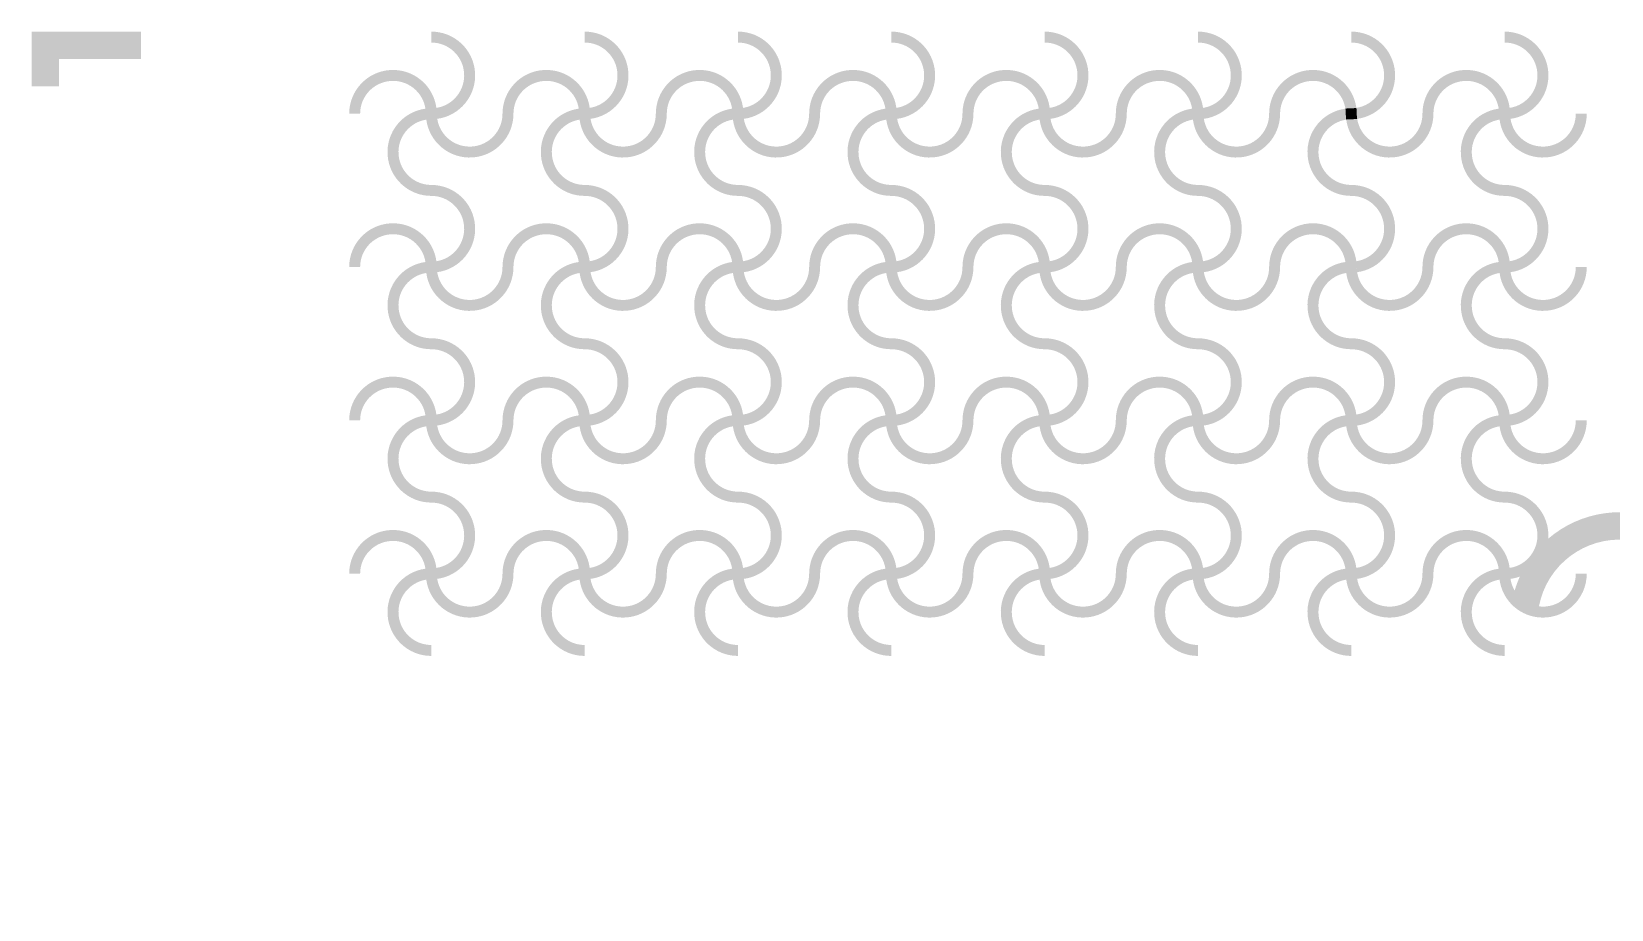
# Model space of a CAD drawing. Header units: inches. Extents: x 98 to 269, y 17 to 80.
# Drawn here: x 165.06 to 193.91, y 64.05 to 80.08 of the extents above; entities that cross this region are included whole.
import ezdxf

# ---------------------------------------------------------------- set-up
doc = ezdxf.new("R2010")
doc.units = ezdxf.units.IN
doc.header["$MEASUREMENT"] = 0

msp = doc.modelspace()

# ---------------------------------------------------------------- hatches: boundary and pattern name
h = msp.add_hatch(color=256)
h.dxf.hatch_style = 1
h.paths.add_polyline_path([(167.062, 80.078), (165.062, 80.078), (165.062, 79.578), (165.062, 79.078), (165.562, 79.078), (165.562, 79.578), (167.062, 79.578)])
h.paths.add_polyline_path([(210.062, 80.078), (209.562, 80.078), (209.062, 80.078), (209.062, 79.578), (209.562, 79.578), (209.562, 78.078), (210.062, 78.078)])
h = msp.add_hatch(color=256)
h.dxf.hatch_style = 1
h.paths.add_polyline_path([(172.362, 80.078), (172.362, 79.878, -0.925234), (172.455, 78.685, -0.033619), (172.462, 78.578, 0.038835), (172.47, 78.485, 0.934949)])
h.paths.add_polyline_path([(170.862, 78.578), (171.062, 78.578, -0.925234), (172.255, 78.671, -0.033619), (172.362, 78.678, 0.038835), (172.455, 78.685, 0.934949)])
h.paths.add_polyline_path([(172.462, 78.578, 0.033619), (172.455, 78.685, -0.038835), (172.362, 78.678, 0.033619), (172.255, 78.671, -0.038835), (172.262, 78.578, 0.033619), (172.27, 78.471, -0.038835), (172.362, 78.478, 0.033619), (172.47, 78.485, -0.038835)])
h.paths.add_polyline_path([(172.47, 78.485, -0.033619), (172.362, 78.478, 0.038835), (172.27, 78.471, 0.934949), (173.862, 78.578, -0.925234), (175.055, 78.671, -0.033619), (175.162, 78.678, 0.038835), (175.255, 78.685, 0.934949), (173.662, 78.578, -0.925234)])
h.paths.add_polyline_path([(172.262, 78.578, 0.038835), (172.255, 78.671, 0.934949), (172.362, 77.078, -0.925234), (172.455, 75.885, -0.033619), (172.462, 75.778, 0.038835), (172.47, 75.685, 0.934949), (172.362, 77.278, -0.925234), (172.27, 78.471, -0.033619)])
h.paths.add_polyline_path([(170.862, 75.778), (171.062, 75.778, -0.925234), (172.255, 75.871, -0.033619), (172.362, 75.878, 0.038835), (172.455, 75.885, 0.934949)])
h.paths.add_polyline_path([(172.455, 75.885, -0.038835), (172.362, 75.878, 0.033619), (172.255, 75.871, -0.038835), (172.262, 75.778, 0.033619), (172.27, 75.671, -0.038835), (172.362, 75.678, 0.033619), (172.47, 75.685, -0.038835), (172.462, 75.778, 0.033619)])
h.paths.add_polyline_path([(172.262, 75.778, 0.038835), (172.255, 75.871, 0.934949), (172.362, 74.278, -0.925234), (172.455, 73.085, -0.033619), (172.462, 72.978, 0.038835), (172.47, 72.885, 0.934949), (172.362, 74.478, -0.925234), (172.27, 75.671, -0.033619)])
h.paths.add_polyline_path([(172.47, 75.685, -0.033619), (172.362, 75.678, 0.038835), (172.27, 75.671, 0.934949), (173.862, 75.778, -0.925234), (175.055, 75.871, -0.033619), (175.162, 75.878, 0.038835), (175.255, 75.885, 0.934949), (173.662, 75.778, -0.925234)])
h.paths.add_polyline_path([(170.862, 72.978), (171.062, 72.978, -0.925234), (172.255, 73.071, -0.033619), (172.362, 73.078, 0.038835), (172.455, 73.085, 0.934949)])
h.paths.add_polyline_path([(172.462, 72.978, 0.033619), (172.455, 73.085, -0.038835), (172.362, 73.078, 0.033619), (172.255, 73.071, -0.038835), (172.262, 72.978, 0.033619), (172.27, 72.871, -0.038835), (172.362, 72.878, 0.033619), (172.47, 72.885, -0.038835)])
h.paths.add_polyline_path([(172.262, 72.978, 0.038835), (172.255, 73.071, 0.934949), (172.362, 71.478, -0.925234), (172.455, 70.285, -0.033619), (172.462, 70.178, 0.038835), (172.47, 70.085, 0.934949), (172.362, 71.678, -0.925234), (172.27, 72.871, -0.033619)])
h.paths.add_polyline_path([(172.47, 72.885, -0.033619), (172.362, 72.878, 0.038835), (172.27, 72.871, 0.934949), (173.862, 72.978, -0.925234), (175.055, 73.071, -0.033619), (175.162, 73.078, 0.038835), (175.255, 73.085, 0.934949), (173.662, 72.978, -0.925234)])
h.paths.add_polyline_path([(170.862, 70.178), (171.062, 70.178, -0.925234), (172.255, 70.271, -0.033619), (172.362, 70.278, 0.038835), (172.455, 70.285, 0.934949)])
h.paths.add_polyline_path([(172.455, 70.285, -0.038835), (172.362, 70.278, 0.033619), (172.255, 70.271, -0.038835), (172.262, 70.178, 0.033619), (172.27, 70.071, -0.038835), (172.362, 70.078, 0.033619), (172.47, 70.085, -0.038835), (172.462, 70.178, 0.033619)])
h.paths.add_polyline_path([(172.262, 70.178, 0.038835), (172.255, 70.271, 0.934949), (172.362, 68.678), (172.362, 68.878, -0.925234), (172.27, 70.071, -0.033619)])
h.paths.add_polyline_path([(172.47, 70.085, -0.033619), (172.362, 70.078, 0.038835), (172.27, 70.071, 0.934949), (173.862, 70.178, -0.925234), (175.055, 70.271, -0.033619), (175.162, 70.278, 0.038835), (175.255, 70.285, 0.934949), (173.662, 70.178, -0.925234)])
h.paths.add_polyline_path([(175.162, 71.678, -0.925234), (175.07, 72.871, -0.033619), (175.062, 72.978, 0.038835), (175.055, 73.071, 0.934949), (175.162, 71.478, -0.925234), (175.255, 70.285, -0.033619), (175.262, 70.178, 0.038835), (175.27, 70.085, 0.934949)])
h.paths.add_polyline_path([(175.27, 70.085, -0.033619), (175.162, 70.078, 0.038835), (175.07, 70.071, 0.934949), (176.662, 70.178, -0.925234), (177.855, 70.271, -0.033619), (177.962, 70.278, 0.038835), (178.055, 70.285, 0.934949), (176.462, 70.178, -0.925234)])
h.paths.add_polyline_path([(175.255, 70.285, -0.038835), (175.162, 70.278, 0.033619), (175.055, 70.271, -0.038835), (175.062, 70.178, 0.033619), (175.07, 70.071, -0.038835), (175.162, 70.078, 0.033619), (175.27, 70.085, -0.038835), (175.262, 70.178, 0.033619)])
h.paths.add_polyline_path([(175.062, 70.178, 0.038835), (175.055, 70.271, 0.934949), (175.162, 68.678), (175.162, 68.878, -0.925234), (175.07, 70.071, -0.033619)])
h.paths.add_polyline_path([(178.062, 70.178, 0.033619), (178.055, 70.285, -0.038835), (177.962, 70.278, 0.033619), (177.855, 70.271, -0.038835), (177.862, 70.178, 0.033619), (177.87, 70.071, -0.038835), (177.962, 70.078, 0.033619), (178.07, 70.085, -0.038835)])
h.paths.add_polyline_path([(177.862, 70.178, 0.038835), (177.855, 70.271, 0.934949), (177.962, 68.678), (177.962, 68.878, -0.925234), (177.87, 70.071, -0.033619)])
h.paths.add_polyline_path([(178.07, 70.085, -0.033619), (177.962, 70.078, 0.038835), (177.87, 70.071, 0.934949), (179.462, 70.178, -0.925234), (180.655, 70.271, -0.033619), (180.762, 70.278, 0.038835), (180.855, 70.285, 0.934949), (179.262, 70.178, -0.925234)])
h.paths.add_polyline_path([(177.962, 71.678, -0.925234), (177.87, 72.871, -0.033619), (177.862, 72.978, 0.038835), (177.855, 73.071, 0.934949), (177.962, 71.478, -0.925234), (178.055, 70.285, -0.033619), (178.062, 70.178, 0.038835), (178.07, 70.085, 0.934949)])
h.paths.add_polyline_path([(176.462, 72.978, -0.925234), (175.27, 72.885, -0.033619), (175.162, 72.878, 0.038835), (175.07, 72.871, 0.934949), (176.662, 72.978, -0.925234), (177.855, 73.071, -0.033619), (177.962, 73.078, 0.038835), (178.055, 73.085, 0.934949)])
h.paths.add_polyline_path([(175.262, 72.978, 0.033619), (175.255, 73.085, -0.038835), (175.162, 73.078, 0.033619), (175.055, 73.071, -0.038835), (175.062, 72.978, 0.033619), (175.07, 72.871, -0.038835), (175.162, 72.878, 0.033619), (175.27, 72.885, -0.038835)])
h.paths.add_polyline_path([(175.162, 74.478, -0.925234), (175.07, 75.671, -0.033619), (175.062, 75.778, 0.038835), (175.055, 75.871, 0.934949), (175.162, 74.278, -0.925234), (175.255, 73.085, -0.033619), (175.262, 72.978, 0.038835), (175.27, 72.885, 0.934949)])
h.paths.add_polyline_path([(175.162, 80.078), (175.162, 79.878, -0.925234), (175.255, 78.685, -0.033619), (175.262, 78.578, 0.038835), (175.27, 78.485, 0.934949)])
h.paths.add_polyline_path([(175.262, 78.578, 0.033619), (175.255, 78.685, -0.038835), (175.162, 78.678, 0.033619), (175.055, 78.671, -0.038835), (175.062, 78.578, 0.033619), (175.07, 78.471, -0.038835), (175.162, 78.478, 0.033619), (175.27, 78.485, -0.038835)])
h.paths.add_polyline_path([(175.062, 78.578, 0.038835), (175.055, 78.671, 0.934949), (175.162, 77.078, -0.925234), (175.255, 75.885, -0.033619), (175.262, 75.778, 0.038835), (175.27, 75.685, 0.934949), (175.162, 77.278, -0.925234), (175.07, 78.471, -0.033619)])
h.paths.add_polyline_path([(175.27, 78.485, -0.033619), (175.162, 78.478, 0.038835), (175.07, 78.471, 0.934949), (176.662, 78.578, -0.925234), (177.855, 78.671, -0.033619), (177.962, 78.678, 0.038835), (178.055, 78.685, 0.934949), (176.462, 78.578, -0.925234)])
h.paths.add_polyline_path([(177.962, 80.078), (177.962, 79.878, -0.925234), (178.055, 78.685, -0.033619), (178.062, 78.578, 0.038835), (178.07, 78.485, 0.934949)])
h.paths.add_polyline_path([(180.655, 78.671, -0.033619), (180.762, 78.678, 0.038835), (180.855, 78.685, 0.934949), (179.262, 78.578, -0.925234), (178.07, 78.485, -0.033619), (177.962, 78.478, 0.038835), (177.87, 78.471, 0.934949), (179.462, 78.578, -0.925234)])
h.paths.add_polyline_path([(178.062, 78.578, 0.033619), (178.055, 78.685, -0.038835), (177.962, 78.678, 0.033619), (177.855, 78.671, -0.038835), (177.862, 78.578, 0.033619), (177.87, 78.471, -0.038835), (177.962, 78.478, 0.033619), (178.07, 78.485, -0.038835)])
h.paths.add_polyline_path([(177.862, 78.578, 0.038835), (177.855, 78.671, 0.934949), (177.962, 77.078, -0.925234), (178.055, 75.885, -0.033619), (178.062, 75.778, 0.038835), (178.07, 75.685, 0.934949), (177.962, 77.278, -0.925234), (177.87, 78.471, -0.033619)])
h.paths.add_polyline_path([(180.762, 80.078), (180.762, 79.878, -0.925234), (180.855, 78.685, -0.033619), (180.862, 78.578, 0.038835), (180.87, 78.485, 0.934949)])
h.paths.add_polyline_path([(183.455, 78.671, -0.033619), (183.562, 78.678, 0.038835), (183.655, 78.685, 0.934949), (182.062, 78.578, -0.925234), (180.87, 78.485, -0.033619), (180.762, 78.478, 0.038835), (180.67, 78.471, 0.934949), (182.262, 78.578, -0.925234)])
h.paths.add_polyline_path([(180.855, 78.685, -0.038835), (180.762, 78.678, 0.033619), (180.655, 78.671, -0.038835), (180.662, 78.578, 0.033619), (180.67, 78.471, -0.038835), (180.762, 78.478, 0.033619), (180.87, 78.485, -0.038835), (180.862, 78.578, 0.033619)])
h.paths.add_polyline_path([(180.662, 78.578, 0.038835), (180.655, 78.671, 0.934949), (180.762, 77.078, -0.925234), (180.855, 75.885, -0.033619), (180.862, 75.778, 0.038835), (180.87, 75.685, 0.934949), (180.762, 77.278, -0.925234), (180.67, 78.471, -0.033619)])
h.paths.add_polyline_path([(183.562, 80.078), (183.562, 79.878, -0.925234), (183.655, 78.685, -0.033619), (183.662, 78.578, 0.038835), (183.67, 78.485, 0.934949)])
h.paths.add_polyline_path([(186.362, 80.078), (186.362, 79.878, -0.925234), (186.455, 78.685, -0.033619), (186.462, 78.578, 0.038835), (186.47, 78.485, 0.934949)])
h.paths.add_polyline_path([(189.162, 80.078), (189.162, 79.878, -0.925234), (189.255, 78.685, -0.033619), (189.262, 78.578, 0.038835), (189.27, 78.485, 0.934949)])
h.paths.add_polyline_path([(191.962, 80.078), (191.962, 79.878, -0.925234), (192.055, 78.685, -0.033619), (192.062, 78.578, 0.038835), (192.07, 78.485, 0.934949)])
h.paths.add_polyline_path([(190.462, 78.578, -0.925234), (189.27, 78.485, -0.033619), (189.162, 78.478, 0.038835), (189.07, 78.471, 0.934949), (190.662, 78.578, -0.925234), (191.855, 78.671, -0.033619), (191.962, 78.678, 0.038835), (192.055, 78.685, 0.934949)])
h.paths.add_polyline_path([(187.662, 78.578, -0.925234), (186.47, 78.485, -0.033619), (186.362, 78.478, 0.038835), (186.27, 78.471, 0.934949), (187.862, 78.578, -0.925234), (189.055, 78.671, -0.033619), (189.162, 78.678, 0.038835), (189.255, 78.685, 0.934949)])
h.paths.add_polyline_path([(184.862, 78.578, -0.925234), (183.67, 78.485, -0.033619), (183.562, 78.478, 0.038835), (183.47, 78.471, 0.934949), (185.062, 78.578, -0.925234), (186.255, 78.671, -0.033619), (186.362, 78.678, 0.038835), (186.455, 78.685, 0.934949)])
h.paths.add_polyline_path([(183.655, 78.685, -0.038835), (183.562, 78.678, 0.033619), (183.455, 78.671, -0.038835), (183.462, 78.578, 0.033619), (183.47, 78.471, -0.038835), (183.562, 78.478, 0.033619), (183.67, 78.485, -0.038835), (183.662, 78.578, 0.033619)])
h.paths.add_polyline_path([(186.455, 78.685, -0.038835), (186.362, 78.678, 0.033619), (186.255, 78.671, -0.038835), (186.262, 78.578, 0.033619), (186.27, 78.471, -0.038835), (186.362, 78.478, 0.033619), (186.47, 78.485, -0.038835), (186.462, 78.578, 0.033619)], flags=16)
h.paths.add_polyline_path([(189.255, 78.685, -0.038835), (189.162, 78.678, 0.033619), (189.055, 78.671, -0.038835), (189.062, 78.578, 0.033619), (189.07, 78.471, -0.038835), (189.162, 78.478, 0.033619), (189.27, 78.485, -0.038835), (189.262, 78.578, 0.033619)], flags=17)
h.paths.add_polyline_path([(192.062, 78.578, 0.033619), (192.055, 78.685, -0.038835), (191.962, 78.678, 0.033619), (191.855, 78.671, -0.038835), (191.862, 78.578, 0.033619), (191.87, 78.471, -0.038835), (191.962, 78.478, 0.033619), (192.07, 78.485, -0.038835)], flags=17)
h.paths.add_polyline_path([(192.07, 78.485, -0.033619), (191.962, 78.478, 0.038835), (191.87, 78.471, 0.934949), (193.462, 78.578), (193.262, 78.578, -0.925234)])
h.paths.add_polyline_path([(191.862, 78.578, 0.038835), (191.855, 78.671, 0.934949), (191.962, 77.078, -0.925234), (192.055, 75.885, -0.033619), (192.062, 75.778, 0.038835), (192.07, 75.685, 0.934949), (191.962, 77.278, -0.925234), (191.87, 78.471, -0.033619)])
h.paths.add_polyline_path([(189.162, 78.478, 0.033619), (189.27, 78.485, -0.038835), (189.262, 78.578, 0.033619), (189.255, 78.685, -0.038835), (189.162, 78.678, 0.033619), (189.055, 78.671, 0.925234), (187.862, 78.578, -0.934949), (186.27, 78.471, 0.925234), (186.362, 77.278, -0.934949), (186.47, 75.685, 0.925234), (187.662, 75.778, -1), (189.262, 75.778, 1), (190.462, 75.778, -0.934949), (192.055, 75.885, 0.925234), (191.962, 77.078, -0.934949), (191.855, 78.671, 0.925234), (190.662, 78.578, -0.934949), (189.07, 78.471, -0.038835)])
h.paths.add_polyline_path([(189.055, 78.671, 0.925234), (187.862, 78.578, -0.934949), (186.27, 78.471, 0.925234), (186.362, 77.278, -0.934949), (186.47, 75.685, 0.925234), (187.662, 75.778, -0.934949), (189.255, 75.885, 0.925234), (189.162, 77.078, -0.934949)], flags=16)
h.paths.add_polyline_path([(191.855, 78.671, 0.925234), (190.662, 78.578, -0.934949), (189.07, 78.471, 0.925234), (189.162, 77.278, -0.934949), (189.27, 75.685, 0.925234), (190.462, 75.778, -0.934949), (192.055, 75.885, 0.925234), (191.962, 77.078, -0.934949)])
h.paths.add_polyline_path([(182.062, 75.778, -0.925234), (180.87, 75.685, -0.033619), (180.762, 75.678, 0.038835), (180.67, 75.671, 0.934949), (182.262, 75.778, -0.925234), (183.455, 75.871, -0.033619), (183.562, 75.878, 0.038835), (183.655, 75.885, 0.934949)])
h.paths.add_polyline_path([(180.862, 75.778, 0.033619), (180.855, 75.885, -0.038835), (180.762, 75.878, 0.033619), (180.655, 75.871, -0.038835), (180.662, 75.778, 0.033619), (180.67, 75.671, -0.038835), (180.762, 75.678, 0.033619), (180.87, 75.685, -0.038835)])
h.paths.add_polyline_path([(179.262, 75.778, -0.925234), (178.07, 75.685, -0.033619), (177.962, 75.678, 0.038835), (177.87, 75.671, 0.934949), (179.462, 75.778, -0.925234), (180.655, 75.871, -0.033619), (180.762, 75.878, 0.038835), (180.855, 75.885, 0.934949)])
h.paths.add_polyline_path([(178.055, 75.885, -0.038835), (177.962, 75.878, 0.033619), (177.855, 75.871, -0.038835), (177.862, 75.778, 0.033619), (177.87, 75.671, -0.038835), (177.962, 75.678, 0.033619), (178.07, 75.685, -0.038835), (178.062, 75.778, 0.033619)])
h.paths.add_polyline_path([(176.462, 75.778, -0.925234), (175.27, 75.685, -0.033619), (175.162, 75.678, 0.038835), (175.07, 75.671, 0.934949), (176.662, 75.778, -0.925234), (177.855, 75.871, -0.033619), (177.962, 75.878, 0.038835), (178.055, 75.885, 0.934949)])
h.paths.add_polyline_path([(175.255, 75.885, -0.038835), (175.162, 75.878, 0.033619), (175.055, 75.871, -0.038835), (175.062, 75.778, 0.033619), (175.07, 75.671, -0.038835), (175.162, 75.678, 0.033619), (175.27, 75.685, -0.038835), (175.262, 75.778, 0.033619)])
h.paths.add_polyline_path([(177.87, 75.671, -0.033619), (177.862, 75.778, 0.038835), (177.855, 75.871, 0.934949), (177.962, 74.278, -0.925234), (178.055, 73.085, -0.033619), (178.062, 72.978, 0.038835), (178.07, 72.885, 0.934949), (177.962, 74.478, -0.925234)])
h.paths.add_polyline_path([(178.062, 72.978, 0.033619), (178.055, 73.085, -0.038835), (177.962, 73.078, 0.033619), (177.855, 73.071, -0.038835), (177.862, 72.978, 0.033619), (177.87, 72.871, -0.038835), (177.962, 72.878, 0.033619), (178.07, 72.885, -0.038835)])
h.paths.add_polyline_path([(178.07, 72.885, -0.033619), (177.962, 72.878, 0.038835), (177.87, 72.871, 0.934949), (179.462, 72.978, -0.925234), (180.655, 73.071, -0.033619), (180.762, 73.078, 0.038835), (180.855, 73.085, 0.934949), (179.262, 72.978, -0.925234)])
h.paths.add_polyline_path([(180.762, 74.478, -0.925234), (180.67, 75.671, -0.033619), (180.662, 75.778, 0.038835), (180.655, 75.871, 0.934949), (180.762, 74.278, -0.925234), (180.855, 73.085, -0.033619), (180.862, 72.978, 0.038835), (180.87, 72.885, 0.934949)])
h.paths.add_polyline_path([(180.862, 72.978, 0.033619), (180.855, 73.085, -0.038835), (180.762, 73.078, 0.033619), (180.655, 73.071, -0.038835), (180.662, 72.978, 0.033619), (180.67, 72.871, -0.038835), (180.762, 72.878, 0.033619), (180.87, 72.885, -0.038835)])
h.paths.add_polyline_path([(180.87, 72.885, -0.033619), (180.762, 72.878, 0.038835), (180.67, 72.871, 0.934949), (182.262, 72.978, -0.925234), (183.455, 73.071, -0.033619), (183.562, 73.078, 0.038835), (183.655, 73.085, 0.934949), (182.062, 72.978, -0.925234)])
h.paths.add_polyline_path([(180.662, 72.978, 0.038835), (180.655, 73.071, 0.934949), (180.762, 71.478, -0.925234), (180.855, 70.285, -0.033619), (180.862, 70.178, 0.038835), (180.87, 70.085, 0.934949), (180.762, 71.678, -0.925234), (180.67, 72.871, -0.033619)])
h.paths.add_polyline_path([(183.562, 74.478, -0.925234), (183.47, 75.671, -0.033619), (183.462, 75.778, 0.038835), (183.455, 75.871, 0.934949), (183.562, 74.278, -0.925234), (183.655, 73.085, -0.033619), (183.662, 72.978, 0.038835), (183.67, 72.885, 0.934949)])
h.paths.add_polyline_path([(184.862, 72.978, -0.925234), (183.67, 72.885, -0.033619), (183.562, 72.878, 0.038835), (183.47, 72.871, 0.934949), (185.062, 72.978, -0.925234), (186.255, 73.071, -0.033619), (186.362, 73.078, 0.038835), (186.455, 73.085, 0.934949)])
h.paths.add_polyline_path([(186.455, 73.085, -0.038835), (186.362, 73.078, 0.033619), (186.255, 73.071, -0.038835), (186.262, 72.978, 0.033619), (186.27, 72.871, -0.038835), (186.362, 72.878, 0.033619), (186.47, 72.885, -0.038835), (186.462, 72.978, 0.033619)])
h.paths.add_polyline_path([(183.655, 73.085, -0.038835), (183.562, 73.078, 0.033619), (183.455, 73.071, -0.038835), (183.462, 72.978, 0.033619), (183.47, 72.871, -0.038835), (183.562, 72.878, 0.033619), (183.67, 72.885, -0.038835), (183.662, 72.978, 0.033619)])
h.paths.add_polyline_path([(183.462, 72.978, 0.038835), (183.455, 73.071, 0.934949), (183.562, 71.478, -0.925234), (183.655, 70.285, -0.033619), (183.662, 70.178, 0.038835), (183.67, 70.085, 0.934949), (183.562, 71.678, -0.925234), (183.47, 72.871, -0.033619)])
h.paths.add_polyline_path([(187.862, 72.978, -0.925234), (189.055, 73.071, -0.033619), (189.162, 73.078, 0.038835), (189.255, 73.085, 0.934949), (187.662, 72.978, -0.925234), (186.47, 72.885, -0.033619), (186.362, 72.878, 0.038835), (186.27, 72.871, 0.934949)])
h.paths.add_polyline_path([(189.262, 72.978, 0.033619), (189.255, 73.085, -0.038835), (189.162, 73.078, 0.033619), (189.055, 73.071, -0.038835), (189.062, 72.978, 0.033619), (189.07, 72.871, -0.038835), (189.162, 72.878, 0.033619), (189.27, 72.885, -0.038835)])
h.paths.add_polyline_path([(189.162, 74.478, -0.925234), (189.07, 75.671, -0.033619), (189.062, 75.778, 0.038835), (189.055, 75.871, 0.934949), (189.162, 74.278, -0.925234), (189.255, 73.085, -0.033619), (189.262, 72.978, 0.038835), (189.27, 72.885, 0.934949)])
h.paths.add_polyline_path([(191.855, 73.071, -0.033619), (191.962, 73.078, 0.038835), (192.055, 73.085, 0.934949), (190.462, 72.978, -0.925234), (189.27, 72.885, -0.033619), (189.162, 72.878, 0.038835), (189.07, 72.871, 0.934949), (190.662, 72.978, -0.925234)])
h.paths.add_polyline_path([(192.055, 73.085, -0.038835), (191.962, 73.078, 0.033619), (191.855, 73.071, -0.038835), (191.862, 72.978, 0.033619), (191.87, 72.871, -0.038835), (191.962, 72.878, 0.033619), (192.07, 72.885, -0.038835), (192.062, 72.978, 0.033619)])
h.paths.add_polyline_path([(191.962, 74.478, -0.925234), (191.87, 75.671, -0.033619), (191.862, 75.778, 0.038835), (191.855, 75.871, 0.934949), (191.962, 74.278, -0.925234), (192.055, 73.085, -0.033619), (192.062, 72.978, 0.038835), (192.07, 72.885, 0.934949)])
h.paths.add_polyline_path([(193.462, 75.778), (193.262, 75.778, -0.925234), (192.07, 75.685, -0.033619), (191.962, 75.678, 0.038835), (191.87, 75.671, 0.934949)])
h.paths.add_polyline_path([(192.062, 75.778, 0.033619), (192.055, 75.885, -0.038835), (191.962, 75.878, 0.033619), (191.855, 75.871, -0.038835), (191.862, 75.778, 0.033619), (191.87, 75.671, -0.038835), (191.962, 75.678, 0.033619), (192.07, 75.685, -0.038835)], flags=17)
h.paths.add_polyline_path([(182.062, 70.178, -0.925234), (180.87, 70.085, -0.033619), (180.762, 70.078, 0.038835), (180.67, 70.071, 0.934949), (182.262, 70.178, -0.925234), (183.455, 70.271, -0.033619), (183.562, 70.278, 0.038835), (183.655, 70.285, 0.934949)])
h.paths.add_polyline_path([(183.655, 70.285, -0.038835), (183.562, 70.278, 0.033619), (183.455, 70.271, -0.038835), (183.462, 70.178, 0.033619), (183.47, 70.071, -0.038835), (183.562, 70.078, 0.033619), (183.67, 70.085, -0.038835), (183.662, 70.178, 0.033619)])
h.paths.add_polyline_path([(183.67, 70.085, -0.033619), (183.562, 70.078, 0.038835), (183.47, 70.071, 0.934949), (185.062, 70.178, -0.925234), (186.255, 70.271, -0.033619), (186.362, 70.278, 0.038835), (186.455, 70.285, 0.934949), (184.862, 70.178, -0.925234)])
h.paths.add_polyline_path([(186.455, 70.285, -0.038835), (186.362, 70.278, 0.033619), (186.255, 70.271, -0.038835), (186.262, 70.178, 0.033619), (186.27, 70.071, -0.038835), (186.362, 70.078, 0.033619), (186.47, 70.085, -0.038835), (186.462, 70.178, 0.033619)])
h.paths.add_polyline_path([(186.362, 71.678, -0.925234), (186.27, 72.871, -0.033619), (186.262, 72.978, 0.038835), (186.255, 73.071, 0.934949), (186.362, 71.478, -0.925234), (186.455, 70.285, -0.033619), (186.462, 70.178, 0.038835), (186.47, 70.085, 0.934949)])
h.paths.add_polyline_path([(186.47, 70.085, -0.033619), (186.362, 70.078, 0.038835), (186.27, 70.071, 0.934949), (187.862, 70.178, -0.925234), (189.055, 70.271, -0.033619), (189.162, 70.278, 0.038835), (189.255, 70.285, 0.934949), (187.662, 70.178, -0.925234)])
h.paths.add_polyline_path([(189.255, 70.285, -0.038835), (189.162, 70.278, 0.033619), (189.055, 70.271, -0.038835), (189.062, 70.178, 0.033619), (189.07, 70.071, -0.038835), (189.162, 70.078, 0.033619), (189.27, 70.085, -0.038835), (189.262, 70.178, 0.033619)])
h.paths.add_polyline_path([(189.162, 71.678, -0.925234), (189.07, 72.871, -0.033619), (189.062, 72.978, 0.038835), (189.055, 73.071, 0.934949), (189.162, 71.478, -0.925234), (189.255, 70.285, -0.033619), (189.262, 70.178, 0.038835), (189.27, 70.085, 0.934949)])
h.paths.add_polyline_path([(190.462, 70.178, -0.925234), (189.27, 70.085, -0.033619), (189.162, 70.078, 0.038835), (189.07, 70.071, 0.934949), (190.662, 70.178, -0.925234), (191.855, 70.271, -0.033619), (191.962, 70.278, 0.038835), (192.055, 70.285, 0.934949)])
h.paths.add_polyline_path([(193.462, 72.978), (193.262, 72.978, -0.925234), (192.07, 72.885, -0.033619), (191.962, 72.878, 0.038835), (191.87, 72.871, 0.934949)])
h.paths.add_polyline_path([(180.855, 70.285, -0.038835), (180.762, 70.278, 0.033619), (180.655, 70.271, -0.038835), (180.662, 70.178, 0.033619), (180.67, 70.071, -0.038835), (180.762, 70.078, 0.033619), (180.87, 70.085, -0.038835), (180.862, 70.178, 0.033619)])
h.paths.add_polyline_path([(180.662, 70.178, 0.038835), (180.655, 70.271, 0.934949), (180.762, 68.678), (180.762, 68.878, -0.925234), (180.67, 70.071, -0.033619)])
h.paths.add_polyline_path([(183.462, 70.178, 0.038835), (183.455, 70.271, 0.934949), (183.562, 68.678), (183.562, 68.878, -0.925234), (183.47, 70.071, -0.033619)])
h.paths.add_polyline_path([(191.87, 70.071, -0.033619), (191.862, 70.178, 0.038835), (191.855, 70.271, 0.934949), (191.962, 68.678), (191.962, 68.878, -0.925234)])
h.paths.add_polyline_path([(189.07, 70.071, -0.033619), (189.062, 70.178, 0.038835), (189.055, 70.271, 0.934949), (189.162, 68.678), (189.162, 68.878, -0.925234)])
h.paths.add_polyline_path([(186.262, 70.178, 0.038835), (186.255, 70.271, 0.934949), (186.362, 68.678), (186.362, 68.878, -0.925234), (186.27, 70.071, -0.033619)])
h.paths.add_polyline_path([(192.055, 70.285, -0.038835), (191.962, 70.278, 0.033619), (191.855, 70.271, -0.038835), (191.862, 70.178, 0.033619), (191.87, 70.071, -0.038835), (191.962, 70.078, 0.033619), (192.07, 70.085, -0.038835), (192.062, 70.178, 0.033619)])
h.paths.add_polyline_path([(192.07, 70.085, -0.033619), (191.962, 70.078, 0.038835), (191.87, 70.071, 0.160231), (192.088, 69.621, -0.032336), (192.146, 69.873, -0.094764)])
h.paths.add_polyline_path([(192.146, 69.873, 0.032336), (192.088, 69.621, 0.171233), (192.565, 69.384, -0.03337), (192.589, 69.583, -0.232766)])
h.paths.add_polyline_path([(193.462, 70.178), (193.262, 70.178, -0.450665), (192.589, 69.583, 0.03337), (192.565, 69.384, 0.450564)])
h.paths.add_polyline_path([(191.962, 71.678, -0.925234), (191.87, 72.871, -0.033619), (191.862, 72.978, 0.038835), (191.855, 73.071, 0.934949), (191.962, 71.478, -0.925234), (192.055, 70.285, -0.033619), (192.062, 70.178, 0.038835), (192.07, 70.085, 0.055386), (192.241, 70.128, -0.109425), (192.76, 70.82, 0.43565)])
h.paths.add_polyline_path([(192.76, 70.82, 0.109425), (192.241, 70.128, 0.293633)], flags=17)
h.paths.add_polyline_path([(183.562, 77.278, -0.925234), (183.47, 78.471, -0.033619), (183.462, 78.578, 0.038835), (183.455, 78.671, 0.934949), (183.562, 77.078, -0.925234), (183.655, 75.885, -0.033619), (183.662, 75.778, 0.038835), (183.67, 75.685, 0.934949)])
h.paths.add_polyline_path([(183.662, 75.778, 0.033619), (183.655, 75.885, -0.038835), (183.562, 75.878, 0.033619), (183.455, 75.871, -0.038835), (183.462, 75.778, 0.033619), (183.47, 75.671, -0.038835), (183.562, 75.678, 0.033619), (183.67, 75.685, -0.038835)])
h.paths.add_polyline_path([(183.67, 75.685, -0.033619), (183.562, 75.678, 0.038835), (183.47, 75.671, 0.934949), (185.062, 75.778, -0.925234), (186.255, 75.871, -0.033619), (186.362, 75.878, 0.038835), (186.455, 75.885, 0.934949), (184.862, 75.778, -0.925234)])
h.paths.add_polyline_path([(186.27, 75.671, -0.033619), (186.262, 75.778, 0.038835), (186.255, 75.871, 0.934949), (186.362, 74.278, -0.925234), (186.455, 73.085, -0.033619), (186.462, 72.978, 0.038835), (186.47, 72.885, 0.934949), (186.362, 74.478, -0.925234)])
h.paths.add_polyline_path([(186.462, 75.778, 0.033619), (186.455, 75.885, -0.038835), (186.362, 75.878, 0.033619), (186.255, 75.871, -0.038835), (186.262, 75.778, 0.033619), (186.27, 75.671, -0.038835), (186.362, 75.678, 0.033619), (186.47, 75.685, -0.038835)], flags=16)
h.paths.add_polyline_path([(190.662, 75.778, -0.925234), (191.855, 75.871, -0.033619), (191.962, 75.878, 0.038835), (192.055, 75.885, 0.934949), (190.462, 75.778, -0.925234), (189.27, 75.685, -0.033619), (189.162, 75.678, 0.038835), (189.07, 75.671, 0.934949)])
h.paths.add_polyline_path([(189.255, 75.885, -0.038835), (189.162, 75.878, 0.033619), (189.055, 75.871, -0.038835), (189.062, 75.778, 0.033619), (189.07, 75.671, -0.038835), (189.162, 75.678, 0.033619), (189.27, 75.685, -0.038835), (189.262, 75.778, 0.033619)], flags=17)
h.paths.add_polyline_path([(187.662, 75.778, -0.925234), (186.47, 75.685, -0.033619), (186.362, 75.678, 0.038835), (186.27, 75.671, 0.934949), (187.862, 75.778, -0.925234), (189.055, 75.871, -0.033619), (189.162, 75.878, 0.038835), (189.255, 75.885, 0.934949)])
h.paths.add_polyline_path([(186.362, 77.278, -0.925234), (186.27, 78.471, -0.033619), (186.262, 78.578, 0.038835), (186.255, 78.671, 0.934949), (186.362, 77.078, -0.925234), (186.455, 75.885, -0.033619), (186.462, 75.778, 0.038835), (186.47, 75.685, 0.934949)])
h = msp.add_hatch(color=256)
h.dxf.hatch_style = 1
h.paths.add_polyline_path([(189.255, 78.685, -0.038835), (189.162, 78.678, 0.033619), (189.055, 78.671, -0.038835), (189.062, 78.578, 0.033619), (189.07, 78.471, -0.038835), (189.162, 78.478, 0.033619), (189.27, 78.485, -0.038835), (189.262, 78.578, 0.033619)])
h = msp.add_hatch(color=256)
h.dxf.hatch_style = 1
h.paths.add_polyline_path([(197.562, 67.802, -0.414214), (196.062, 69.302, 0.640887), (192.76, 70.82, -0.293633), (192.241, 70.128, 0.034077), (192.146, 69.873, 0.232766), (192.589, 69.583, -0.910065), (195.562, 69.302, 0.414214), (197.562, 67.302, -1), (197.562, 64.302, 1), (197.562, 60.302, -1), (197.562, 57.302, 1), (197.562, 53.302, -1), (197.562, 50.302, 1), (197.562, 47.302, -1), (197.562, 43.302, 1), (197.562, 40.302, -1), (197.562, 36.302, 1), (197.562, 33.302, -1), (197.562, 29.302, 1), (197.562, 26.302, -0.414214), (200.562, 23.302), (201.062, 23.302, 0.414214), (197.562, 26.802, -1), (197.562, 28.802, 1), (197.562, 33.802, -1), (197.562, 35.802, 1), (197.562, 40.802, -1), (197.562, 42.802, 1), (197.562, 47.802, -1), (197.562, 49.802, 1), (197.562, 53.802, -1), (197.562, 56.802, 1), (197.562, 60.802, -1), (197.562, 63.802, 1)])
h.paths.add_polyline_path([(197.562, 46.802, -0.414214), (195.562, 48.802, 0.54669), (192.728, 50.62, -0.293461), (192.07, 50.059, 0.208934), (192.328, 49.654, -0.735888), (195.062, 48.802, 0.414214), (197.562, 46.302, -1), (197.562, 44.302, 1), (197.562, 39.302, -1), (197.562, 37.302, 1), (197.562, 32.302, -1), (197.562, 30.302, 1), (197.562, 25.302, -0.414214), (199.562, 23.302), (200.062, 23.302, 0.414214), (197.562, 25.802, -1), (197.562, 29.802, 1), (197.562, 32.802, -1), (197.562, 36.802, 1), (197.562, 39.802, -1), (197.562, 43.802, 1)])
h.paths.add_polyline_path([(192.225, 49.482, -0.173956), (191.899, 49.912, 0.123456), (191.572, 48.996, 0.179066), (191.962, 48.852), (191.962, 48.802), (192.062, 48.802, -0.11814)])
h.paths.add_polyline_path([(197.562, 24.802, -0.414214), (194.562, 27.802, 0.490872), (192.685, 29.254, -0.253278), (192.07, 28.805, 0.18591), (192.285, 28.431, -0.276989), (193.252, 28.784, 0.047607), (193.262, 28.897), (193.462, 28.897, -0.053924), (193.444, 28.726, -0.303697), (194.062, 27.802, 0.414214), (197.562, 24.302, -0.414214), (198.562, 23.302), (199.062, 23.302, 0.414214)])
h.paths.add_polyline_path([(201.062, 23.302), (200.562, 23.302), (200.562, 17.078), (201.062, 17.078)])
h.paths.add_polyline_path([(200.062, 23.302), (199.562, 23.302), (199.562, 17.078), (200.062, 17.078)])
h.paths.add_polyline_path([(199.062, 23.302), (198.562, 23.302), (198.562, 17.078), (199.062, 17.078)])

doc.saveas('drawing.dxf')
